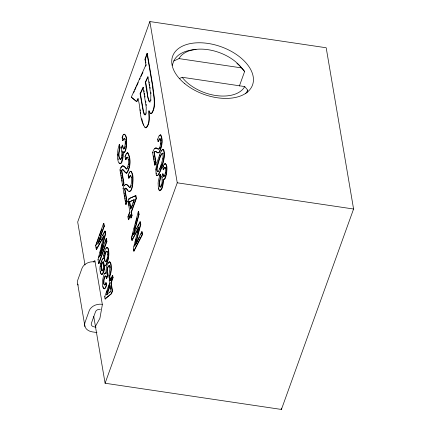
<?xml version="1.0" encoding="UTF-8"?>
<svg xmlns="http://www.w3.org/2000/svg" width="431" height="431" viewBox="0 0 431 431"><rect width="100%" height="100%" fill="white"/><g stroke="black" fill="none" stroke-linecap="round" stroke-linejoin="round"><path stroke-width="0.65" d="M117.873 155.225L117.873 154.163M163.468 180.093C163.144 182.852 163.053 190.922 159.422 190.437M125.507 144.18L125.496 141.557M104.841 265.997C104.431 268.044 104.173 275.447 101.204 274.251M122.199 154.454L122.065 155.833M156.097 169.739L156.184 168.742M160.995 142.947L160.865 144.186M103.963 266.503L103.919 263.115M100.504 266.67L100.606 265.782M103.973 255.912L104.07 255.125M128.573 164.717L128.654 164.087M162.218 183.45L162.288 183.035M162.983 159.034L163.139 158.139M107.421 258.314L107.567 257.533M150.915 100.364L151.028 99.852M100.886 264.095L101.08 263.206M104.345 253.541L104.528 252.733M100.321 255.432L105.617 233.791L105.164 231.14L104.846 231.097L105.299 233.742L99.69 256.655L106.145 238.726L106.462 238.774L106.915 241.425L98.974 263.47L98.656 263.422L98.009 259.618L103.919 235.628L96.264 249.328L96.582 249.371L103.919 236.247M98.807 257.722L99.286 255.777M100.084 252.534L100.563 250.589M101.366 247.346L102.002 244.754M146.184 113.364L146.292 112.911M134.106 246.548L134.607 244.598M135.442 241.349L135.943 239.399M137.613 232.902L138.119 230.957M138.453 229.653L138.954 227.708M135.496 244.889L140.792 224.357L140.355 221.798L140.037 221.749L140.474 224.309L135.016 245.481L141.745 231.792L142.063 231.84L142.521 234.534L134.041 251.057L133.723 251.009L133.287 248.45L138.804 227.008L131.886 240.212L132.204 240.256L138.82 227.627M125.012 147.176L125.173 146.551M131.886 240.212L131.455 237.648L138.308 211.578L138.626 211.621L139.078 214.282L133.583 234.69L133.265 234.642L138.76 214.234L138.308 211.578M131.94 237.061L132.942 233.246M134.111 228.796L134.612 226.884M135.453 223.705L135.954 221.798M136.288 220.527L136.789 218.619M103.515 268.691L103.688 268.055M120.303 159.664C118.11 156.297 119.091 151.496 120.109 147.768L119.57 144.584L119.252 144.541L119.791 147.725C118.994 151.189 117.232 157.45 120.54 159.653L121.37 158.586M101.312 262.339L101.517 261.649M104.765 251.849L104.975 251.165M160.989 186.768L160.547 187.092A5.037 1.288 -81.5 0 1 160.09 186.865L159.524 182.749L160.671 177.093L160.251 174.62L159.933 174.571L160.354 177.044L159.19 183.439L159.772 186.817A5.037 1.288 -81.5 0 0 160.23 187.049C162.735 184.339 162.261 179.916 161.797 176.511L162.767 173.817L163.08 173.865L163.974 176.64M121.531 158.161L121.704 157.633M119.252 144.541L118.153 148.587A8 2.047 -81.5 0 0 117.738 151.313C117.857 154.012 116.564 163.893 120.535 163.57A7.041 1.805 -81.5 0 0 121.38 162.239L122.749 157.159L122.894 151.75C125.825 155.586 126.601 142.37 126.364 141.007C126.736 137.532 124.241 129.823 122.14 137.36L122.679 140.544L122.997 140.587L124.042 138.642L124.861 138.728M131.078 185.906L131.277 185.292M161.911 184.737L161.582 185.68M106.877 260.27L107.087 259.645M108.176 263.341C111.139 258.53 111.796 267.91 111.252 269.919A7.591 1.945 -81.5 0 1 110.864 272.812L109.49 277.898L109.178 277.85L110.778 271.304A7.623 1.95 -81.5 0 0 110.993 268.998L110.751 264.402L109.813 261.811A8.491 2.171 -81.5 0 0 109.285 261.644C106.241 264.408 106.058 269.37 105.978 273.276C104.194 271.584 103.666 276.573 103.149 277.607A6.616 1.692 -81.5 0 0 102.707 280.069C101.619 283.469 103.338 294.373 106.306 285.16L105.891 282.688L106.204 282.736L106.624 285.209C106.285 286.356 104.857 290.537 103.462 288.156M159.933 174.571L158.333 181.117A7.623 1.95 -81.5 0 0 158.112 183.423L158.355 188.018L159.298 190.61A8.485 2.171 -81.5 0 0 159.826 190.777C162.87 188.013 163.053 183.056 163.133 179.145C164.917 180.842 165.439 175.848 165.962 174.814A6.616 1.692 -81.5 0 0 166.404 172.352C167.487 168.952 165.773 158.048 162.799 167.26L163.22 169.733L163.538 169.782L164.577 167.664L165.342 167.444M119.36 145.209L119.57 144.584M159.928 175.579L160.251 174.62M161.146 165.509L161.485 164.529M93.748 316.473L105.094 383.24L281.421 409.45L353.582 209.019L326.186 47.76L149.853 21.55L77.693 221.981L84.999 264.963M138.227 98.645L136.853 101.678L136.535 101.63L131.293 97.164L145.931 64.849L144.967 59.176L147.009 53.509L147.327 53.557L152.886 86.281C153.431 94.885 157.116 106.236 151.54 113.736L150.376 113.073M145.5 60.485L145.285 59.225L147.327 53.557M122.673 138.68L122.646 136.88M120.227 159.61C122.835 156.453 121.779 151.615 121.348 147.871L122.318 145.177L122.636 145.225L123.368 148.469L123.902 149.088M122.054 146.842L122.636 145.225M96.264 249.328L95.617 245.525L103.553 223.473L103.871 223.522L104.324 226.173L98.074 243.531M96.161 244.943L98.882 237.384M99.561 235.493L101.829 229.195M103.418 224.783L103.871 223.522M103.553 223.473L104.006 226.124L97.53 244.102L104.846 231.097M126.455 173.181L123.169 169.766L122.382 169.814L121.79 170.552L123.929 183.127L122.959 185.82L122.641 185.772L123.611 183.078L121.472 170.504A6.584 1.686 -81.5 0 1 122.065 169.766L122.851 169.717L125.378 172.723L126.779 173.165C130.717 167.751 131.207 158.371 127.829 152.725L127.571 152.752M100.45 255.47L102.901 248.665M103.343 247.432L104.011 245.573M105.126 242.481L106.462 238.774M98.656 263.422L106.597 241.376L106.145 238.726M172.206 65.415L173.795 60.997A39.803 23.732 19.8 0 1 196.035 49.565M126.649 188.546L125.523 188.315A6.584 1.686 -81.5 0 0 124.936 189.053L127.07 201.627L126.1 204.321L125.782 204.272L126.752 201.579L124.618 189.004A6.584 1.686 -81.5 0 1 125.211 188.266L125.728 188.105C133.222 200.447 134.407 173.488 130.652 171.177L129.553 171.991L128.169 175.002L128.713 178.186L129.031 178.235C129.359 177.443 130.103 174.744 131.202 176.042M128.4 219.691L127.915 216.831L129.806 211.578L128.055 201.255L129.031 198.551L135.9 195.582L136.39 198.438L131.471 212.09L132.064 215.565L131.202 217.962L130.884 217.914L130.291 214.439L128.4 219.691L128.718 219.74L130.399 215.069M128.955 199.682L129.348 198.594L135.9 195.582M128.443 216.297L129.914 212.208M131.417 208.038L132.489 205.059M133.131 203.27L134.208 200.291M109.657 265.652C106.511 266.611 107.233 273.049 107.631 275.959L106.662 278.652L106.344 278.604L107.314 275.91C106.85 272.505 106.376 268.082 108.881 265.377A5.032 1.288 -81.5 0 1 109.339 265.604L109.921 268.982L108.757 275.377L109.178 277.85M130.884 217.914L131.746 215.522L131.153 212.041L136.072 198.389L135.587 195.534M110.81 280.737L110.347 278.038L110.034 277.99L109.172 280.387L109.63 283.086L104.711 296.733L105.089 298.952L111.57 293.678L112.545 290.968L111.187 282.957L113.078 277.704L112.701 275.484L112.383 275.436L110.492 280.689L110.81 280.737L112.701 275.484M109.485 280.43L110.347 278.038M106.371 293.058L107.486 289.955M108.159 288.097L109.722 283.754M106.576 294.836L110.007 285.3L110.972 290.984L106.576 294.836L106.888 294.885L110.11 285.947M105.089 298.952L111.252 293.63L112.227 290.92L110.869 282.908L112.76 277.656L112.383 275.436M160.504 138.965L160.343 138.809A5.134 1.315 -81.5 0 0 159.513 139.267L158.403 141.707L158.085 141.659L157.665 139.186C158.468 137.888 158.737 134.537 160.871 134.978C163.376 140.118 161.873 146.669 159.675 151.744A7.839 2.01 -81.5 0 1 158.888 152.725L157.563 152.795L155.381 151.378A6.955 1.783 -81.5 0 0 154.61 152.111L154.325 152.612L155.984 162.374L155.009 165.068L154.697 165.019L155.666 162.325L154.007 152.563L154.293 152.062A6.955 1.783 -81.5 0 1 155.063 151.329L155.93 151.459L157.881 152.843M105.094 383.24L177.249 182.809L149.853 21.55M239.383 86.033L244.609 71.524L241.565 67.904A35.821 21.356 19.8 0 0 207.979 49.673A35.821 21.356 19.8 0 0 179.005 58.605L173.795 60.997M246.871 92.719L247.782 90.198L244.738 86.577L182.178 77.278L179.285 78.609M160.386 167.584L160.978 166M126.461 173.122C130.399 167.702 130.889 158.322 127.511 152.676L126.412 153.49L125.028 156.501L125.566 159.685L125.884 159.729L127.07 157.353L127.867 157.277M159.384 155.974L159.761 154.971M158.085 141.659L159.465 138.895A5.134 1.315 -81.5 0 1 160.046 138.777L160.709 141.988A4.956 1.266 -81.5 0 1 160.521 144.326C160.079 145.71 159.896 150.09 157.579 148.884C155.047 145.904 153.183 150.581 152.585 152.606L154.697 165.019M163.306 166.786L163.629 165.94M125.566 159.685L126.45 157.703L127.414 157.121C129.176 160.553 128.68 165.24 126.956 168.656A5.506 1.412 -81.5 0 1 126.321 168.974C123.724 165.111 121.197 164.572 119.926 169.787L122.641 185.772M128.713 178.186L129.596 176.209L130.555 175.627C132.317 179.059 131.821 183.746 130.097 187.156A5.506 1.412 -81.5 0 1 129.467 187.48C126.87 183.611 124.338 183.073 123.067 188.288L125.782 204.272M159.928 147.817L160.106 147.348M103.079 269.898L103.305 269.31M124.818 147.763L124.484 148.539M105.891 282.688C104.113 288.102 103.084 282.768 103.693 280.295A3.857 0.986 -81.5 0 1 104 278.642C104.469 275.775 106.198 274.536 106.344 278.604M159.847 168.936L160.208 168.036M163.22 169.733C164.998 164.319 166.027 169.652 165.412 172.125A3.857 0.986 -81.5 0 1 165.111 173.779C164.642 176.651 162.913 177.884 162.767 173.817M122.679 140.544C127.398 131.627 124.607 158.576 122.318 145.177M122.862 136.315L123.072 135.808M125.723 155.553L126.089 154.702M164.901 175.465L164.55 176.187M106.699 260.728L106.085 261.822M102.028 260.249L102.298 259.651M133.545 92.945L134.37 91.113M134.925 89.896L136.029 87.455M136.579 86.238L138.238 82.58M139.617 79.53L140.172 78.313M141.002 76.481L142.936 72.214M145.694 66.115L146.249 64.898L145.931 64.849M136.535 101.63L137.909 98.597C141.023 107.707 138.992 119.84 145.306 127.7L145.861 127.759C150.263 123.643 148.717 116.268 148.792 110.815L150.16 113.137L151.265 113.682C156.728 106.101 153.22 94.906 152.569 86.232L147.009 53.509M140.091 93.775L143.07 87.197L146.26 107.653L146.071 112.367L145.592 114.086L144.891 114.878L143.954 114.016L143.27 111.834L140.091 93.775L140.409 93.823L143.518 111.575L144.843 114.808M145.258 82.375L147.914 76.513L150.861 95.132L150.715 99.793L149.735 101.975L148.824 101.183L147.871 97.573L145.258 82.375L145.576 82.423C147.785 88.484 146.281 96.609 149.929 102.039L150.193 101.942M140.409 93.823L143.388 87.245M145.576 82.423L147.962 77.149M127.549 168.289L127.743 167.891M130.69 186.795L130.884 186.391M136.207 243.741L139.428 237.195M140.894 234.222L142.063 231.84M129.23 173.208L129.564 172.551M133.723 251.009L142.203 234.486L141.745 231.792M105.73 283.867L105.169 284.848M121.041 167.939L122.07 166.269A9.606 2.457 -81.5 0 1 122.582 165.833M161.199 186.467L161.436 186.014M133.265 234.642L140.037 221.749M133.583 234.69L135.118 231.759M136.659 228.829L137.279 227.66M137.893 226.485L139.434 223.554M145.705 114.517L145.91 114.134M104.76 273.814L105.008 273.356M159.745 148.226C158.716 151.206 156.2 146.034 154.794 148.717M95.429 326.375L99.906 318.32L102.357 304.636L94.858 260.502L93.511 261.951M99.125 241.888L99.76 240.757M100.396 239.625L101.032 238.494M102.621 235.665L103.257 234.534M103.893 233.403L105.164 231.14M124.548 185.745L125.211 184.77A9.601 2.457 -81.5 0 1 125.723 184.339M164.254 164.62L164.847 163.818M102.546 259.187L102.686 258.972A4.989 1.277 -81.5 0 1 103.268 258.498L103.655 258.622M161.577 151.012L161.937 150.457M159.432 135.954L160.639 134.908M126.73 153.533L127.301 152.892M158.382 171.727C156.049 172.551 157.428 166.926 157.633 165.536C159.007 161.41 159.648 156.205 162.74 153.086M130.167 171.657L130.448 171.393M109.334 292.741L110.309 291.884M105.304 272.952L106.112 273.038M162.476 149.843L163.311 149.535A7.704 1.972 -81.5 0 1 163.925 150.268C165.337 155.823 163.473 161.625 161.927 166.953A36.252 9.283 -81.5 0 1 160.273 171.387L158.285 175.121L156.857 175.659A7.688 1.966 -81.5 0 1 156.243 174.927L155.785 169.695L156.981 162.584L160.44 152.547L161.894 150.058L162.999 149.492A7.704 1.972 -81.5 0 1 163.608 150.22C165.019 155.78 163.155 161.577 161.609 166.905A36.252 9.283 -81.5 0 1 159.955 171.339L158.258 174.69L157.1 175.676M145.204 114.926L145.495 114.77M106.893 247.556C109.253 247.599 108.59 251.774 108.881 253.466A8.749 2.241 -81.5 0 1 108.714 256.283L107.852 260.97L106.247 264.968A5.775 1.476 -81.5 0 1 105.573 265.48L104.561 264.99L104.022 269.59L102.556 273.728A6.589 1.686 -81.5 0 1 101.791 274.595C98.403 271.864 100.121 261.579 103.031 258.449L103.499 258.724C102.75 253.891 107.998 239.544 108.564 253.385A8.755 2.241 -81.5 0 1 108.396 256.235L108.256 257.404A7.736 1.983 -81.5 0 1 107.734 260.157L106.274 264.354L105.52 265.34L105.099 265.28M129.429 201.87L134.1 199.65L130.668 209.186L129.429 201.87L134.418 199.698M124.225 134.17C127.366 135.399 126.38 140.915 126.676 143.83C126.326 146.831 126.331 150.624 124.096 152.849L123.212 151.793C123.541 153.571 122.83 166.743 119.128 162.929M103.241 261.725C101.339 264.031 100.87 268.152 102.12 270.9M105.891 261.978C103.596 259.877 104.965 255.071 105.913 252.259A4.86 1.245 -81.5 0 1 106.355 251.499A5.215 1.336 -81.5 0 1 106.936 251.16L107.077 251.225M105.773 275.878L104.981 276.734L104.318 278.69A3.857 0.986 -81.5 0 0 104.011 280.344L103.946 283.366L104.404 285.069M157.945 152.87L158.57 152.676A7.839 2.01 -81.5 0 0 159.357 151.701C161.555 146.621 163.063 140.07 160.553 134.935M130.712 171.252L130.97 171.226C133.885 174.544 132.958 180.023 132.775 184.22C132.128 186.262 132.037 192.441 128.837 191.272M122.905 165.73L124.123 166.274L126.709 169.033A5.409 1.385 -81.5 0 0 126.859 169.017M126.046 184.231L127.269 184.775L129.85 187.539A5.409 1.385 -81.5 0 0 130.474 187.129M165.348 163.538C167.783 165.402 166.781 169.647 166.716 172.443C166.064 174.356 166.075 179.608 163.635 179.474M179.005 58.605L241.565 67.904M144.967 59.176L145.285 59.225M131.293 97.164L135.9 100.865M157.665 139.186L157.983 139.235M122.14 137.36L122.458 137.403M154.007 152.563L154.325 152.612M121.348 147.871L121.666 147.919M119.791 147.725L120.109 147.768M152.585 152.606L152.903 152.655M125.028 156.501L125.346 156.545M155.666 162.325L155.984 162.374M162.799 167.26L163.117 167.309M121.472 170.504L121.79 170.552M161.797 176.511L162.11 176.559L162.282 177.717M160.354 177.044L160.671 177.093M128.169 175.002L128.486 175.051L128.702 176.322M177.249 182.809L353.582 209.019M123.611 183.078L123.929 183.127M123.067 188.288L123.385 188.336M124.618 189.004L124.936 189.053M136.072 198.389L136.39 198.438M129.031 198.551L129.348 198.594M128.055 201.255L128.373 201.304M126.752 201.579L127.07 201.627M131.153 212.041L131.471 212.09M138.76 214.234L139.078 214.282M131.746 215.522L132.064 215.565M127.915 216.831L128.233 216.879M140.474 224.309L140.792 224.357M104.006 226.124L104.324 226.173M142.203 234.486L142.521 234.534M105.299 233.742L105.617 233.791M131.455 237.648L131.773 237.696M106.597 241.376L106.915 241.425M95.617 245.525L95.935 245.573M98.009 259.618L98.327 259.667M107.314 275.91L107.631 275.959M112.76 277.656L113.078 277.704M110.869 282.908L111.187 282.957M106.306 285.16L106.624 285.209M112.227 290.92L112.545 290.968M111.252 293.63L111.57 293.678M104.711 296.733L105.029 296.781M96.086 327.161L94.098 326.865A3.981 3.028 -9.6 0 1 91.372 323.293L95.52 311.764A3.981 3.028 -9.6 0 1 100.407 309.323M96.932 332.565L92.293 331.875A10.613 8.076 -9.6 0 1 85.031 322.35L89.179 310.821A10.613 8.076 -9.6 0 1 102.212 304.313M103.392 261.773L103.672 262.156M144.789 127.091L145.856 127.813L146.421 127.727C150.446 123.309 149.083 116.338 149.11 110.864L149.756 112.162M127.167 189.139L127.867 190.109M162.918 153.188L163.177 153.738M105.94 275.996L106.263 276.772M107.244 251.402L107.529 252.146M128.061 157.541L128.239 157.935M159.001 189.495L159.201 190.039M143.038 123.444L143.679 125.179M165.482 167.691L165.725 168.607M100.822 273.259L101.005 273.83M125.033 139.094L125.2 139.655M142.855 122.808L141.794 118.681M103.273 287.612L103.041 286.55M160.779 139.622L160.984 140.856M109.953 266.396L110.164 267.624M131.547 177.001L131.692 177.712M158.673 188.067L158.829 188.843M106.452 277.537L106.662 278.652M140.522 112.173L140.727 113.31M281.195 408.13L281.421 409.45M145.716 61.746L145.926 63.007M149.121 81.804L149.341 83.113M149.568 84.428L149.789 85.737M150.01 87.046L150.236 88.355M158.193 140.468L158.403 141.707M143.949 90.542L144.175 91.857M144.396 93.177L144.622 94.491M144.843 95.811L145.069 97.126M153.458 155.92L153.678 157.229M153.905 158.533L154.126 159.842M154.346 161.146L154.567 162.455M154.788 163.758L155.009 165.068M140.086 109.598L140.307 110.886M125.561 157.821L125.884 159.729M129.742 201.913L130.884 208.62M128.481 201.95L128.702 203.238M128.917 204.531L129.138 205.819M120.238 169.83L120.459 171.112M120.675 172.389L120.89 173.671M121.111 174.948L121.326 176.225M121.542 177.507L121.763 178.784M121.978 180.066L122.194 181.343M124.144 192.813L124.36 194.09M124.581 195.367L124.796 196.649M125.012 197.926L125.232 199.208M125.448 200.485L125.663 201.762M125.884 203.044L126.1 204.321M128.427 218.021L128.718 219.74M131.881 238.338L132.204 240.256M133.712 249.14L134.041 251.057M110.034 277.99L110.492 280.689M109.075 275.425L109.49 277.898M110.751 287.876L110.966 289.136M105.218 297.891L105.406 299.001M96.151 246.839L96.582 249.371M98.758 262.204L98.974 263.47M77.736 284.121L84.945 326.558M145.71 101.016L145.91 102.287M118.116 158.624L118.293 159.809M100.498 271.465L100.612 272.279M128.546 159.206L128.659 159.966M156.141 173.03L156.243 173.741M146.179 104.183L146.351 105.444M150.898 92.514L151.028 93.554M122.065 150.807L122.194 152.143M78.162 285.101A10.613 8.076 -9.6 0 1 77.817 279.913L81.971 268.389A10.613 8.076 -9.6 0 1 95.003 261.876M247.782 90.198A39.803 23.732 19.8 0 1 245.454 93.775M236.899 63.346A39.803 23.732 19.8 0 1 244.609 71.524M244.738 86.577A35.821 21.356 19.8 0 1 215.764 95.504A35.821 21.356 19.8 0 1 182.178 77.278M157.17 175.708A7.688 1.966 -81.5 0 1 156.561 174.975M128.309 166.14A4.062 1.04 -81.5 0 1 128.136 166.792M165.73 172.168A3.857 0.986 -81.5 0 1 165.563 173.203M123.686 134.693A7.09 1.816 -81.5 0 1 123.956 134.375M106.069 248.531A7.736 1.983 -81.5 0 1 106.602 247.793M102.858 270.356A3.739 0.959 -81.5 0 1 102.465 270.851M156.792 169.275C157.38 179.01 163.661 157.611 163.058 155.844C162.482 146.077 156.216 167.481 156.792 169.275M107.491 254.43C108.095 257.307 104.852 266.837 104.41 258.336C103.882 255.691 106.963 246.494 107.491 254.43M103.742 264.736L103.499 267.419L102.54 270.307A3.739 0.959 -81.5 0 1 101.969 270.883C99.421 269.45 103.068 256.203 103.742 264.736M184.834 83.727A42.453 25.31 19.8 0 0 252.431 85.252A42.453 25.31 19.8 0 0 200.512 42.777A42.453 25.31 19.8 0 0 184.834 83.727"/></g></svg>
